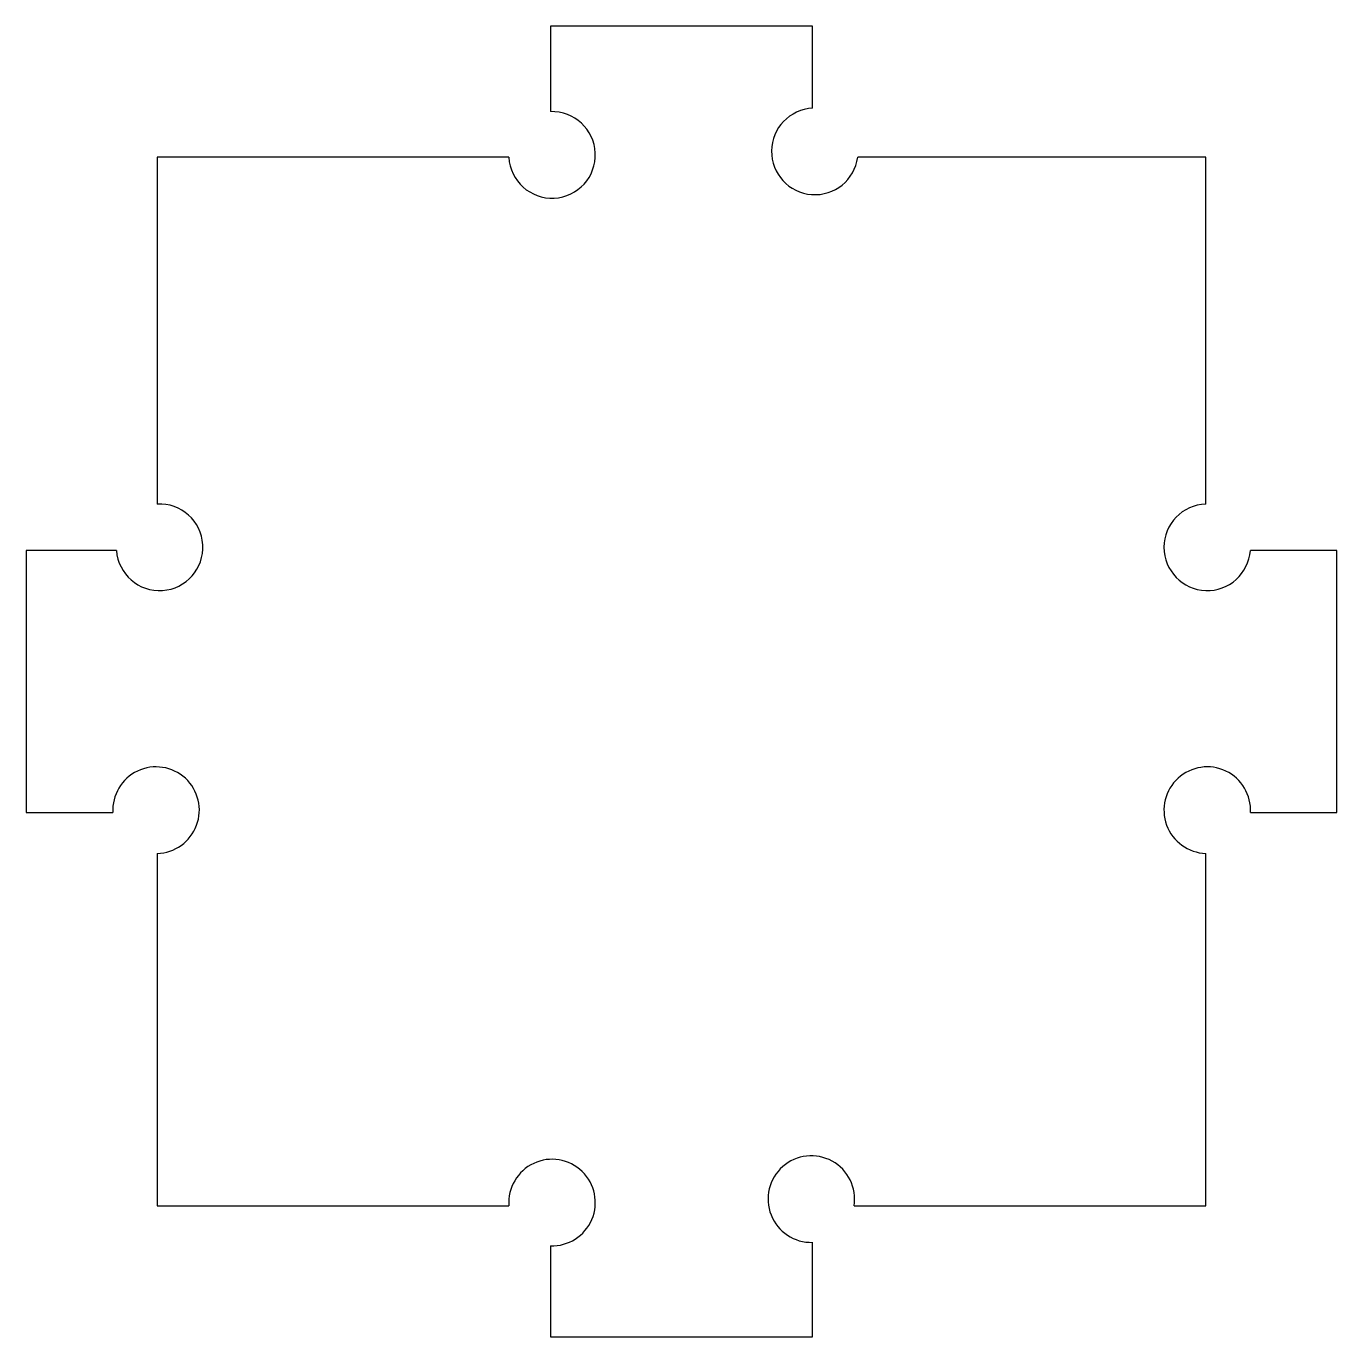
# Model space of a CAD drawing. Extents: x -0.73 to 1.24, y -0.07 to 1.9.
import ezdxf

# ---------------------------------------------------------------- set-up
doc = ezdxf.new("R2010")
doc.units = 0
doc.header["$MEASUREMENT"] = 0
doc.layers.add('VISIBLE', color=7, linetype='CONTINUOUS')

msp = doc.modelspace()

# ---------------------------------------------------------------- linework, layer by layer
at = {"layer": 'VISIBLE'}
for p, q in [((0.4494, 1.9008), (0.0557, 1.9008)), ((0.0557, 1.9008), (0.0557, 1.7725)), ((0.4494, 1.7777), (0.4494, 1.9008)), ((-0.0068, 1.7039), (-0.5349, 1.7039)), ((-0.5349, 1.7039), (-0.5349, 1.183)), ((1.0399, 1.7039), (0.5172, 1.7039)), ((1.0399, 1.183), (1.0399, 1.7039)), ((-0.5962, 1.1134), (-0.7317, 1.1134)), ((-0.7317, 1.1134), (-0.7317, 0.7197)), ((1.2368, 1.1134), (1.1071, 1.1134)), ((1.2368, 0.7197), (1.2368, 1.1134)), ((-0.7317, 0.7197), (-0.6016, 0.7197)), ((1.1071, 0.7197), (1.2368, 0.7197)), ((-0.5349, 0.6584), (-0.5349, 0.1291)), ((1.0399, 0.1291), (1.0399, 0.6584)), ((-0.5349, 0.1291), (-0.0068, 0.1291)), ((0.5117, 0.1291), (1.0399, 0.1291)), ((0.0557, 0.0689), (0.0557, -0.0677)), ((0.4494, -0.0677), (0.4494, 0.0742)), ((0.0557, -0.0677), (0.4494, -0.0677))]:
    msp.add_line(p, q, dxfattribs=at)
for centre, start, end in [((0.0581, 1.7075), 183.1724, 92.1094), ((0.4528, 1.7128), 93.0158, 352.1656), ((-0.5314, 1.1181), 184.136, 93.0727), ((1.0422, 1.1181), 92.0526, 355.864), ((-0.5367, 0.7233), 271.5681, 183.2294), ((1.0422, 0.7233), 356.7706, 267.9474), ((0.0581, 0.1339), 267.8906, 184.193), ((0.4475, 0.1391), 351.1362, 271.625)]:
    msp.add_arc(centre, 0.065, start, end, dxfattribs=at)

doc.saveas('drawing.dxf')
